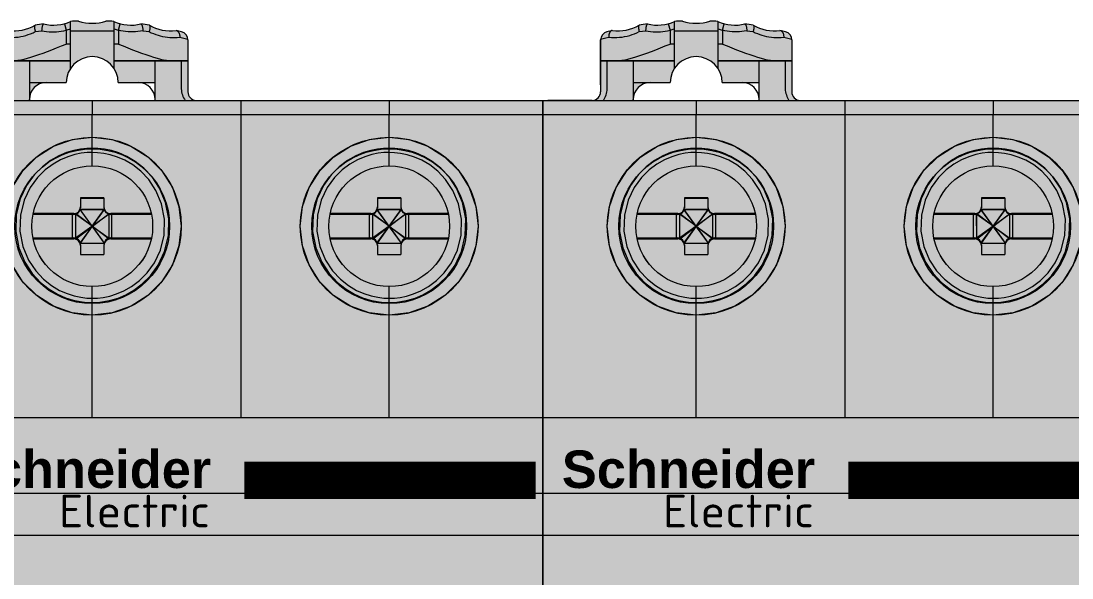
# Model space of a CAD drawing. Header units: millimetres. Extents: x 6914 to 9858, y -2771 to -210.
# Drawn here: x 7020.6 to 7083.3, y -967.7 to -934.5 of the extents above; entities that cross this region are included whole.
import ezdxf

# ---------------------------------------------------------------- set-up
doc = ezdxf.new("R2010")
doc.units = ezdxf.units.MM
doc.layers.get('0').update_dxf_attribs({"lineweight": 9})
doc.layers.add('05. Аппараты', color=7, linetype='Continuous')
doc.layers.add('Монтаж', color=7, linetype='Continuous', lineweight=9)
doc.layers.add('тонкая', color=7, linetype='Continuous', lineweight=13)
doc.styles.get("Standard").update_dxf_attribs({"font": 'txt.shx'})
doc.styles.add('STANDARD-2', font='arialbd.ttf')

# ---------------------------------------------------------------- blocks, each defined once
blk = doc.blocks.new('Из_буфера29820')
at = {"layer": 'Монтаж', "ltscale": 20, "true_color": 0xf0f0f0}
h = blk.add_hatch(color=7, dxfattribs=at)
h.paths.add_polyline_path([(-150, -2.5), (150, -2.5), (150, -37.5), (-150, -37.5)])
h.paths.add_polyline_path([(82, -6), (82, -19), (93, -19), (93, -6)], flags=16)
h.paths.add_polyline_path([(-143, -19), (-132, -19), (-132, -6), (-143, -6)], flags=16)
h.paths.add_polyline_path([(-122.4, -20, 1), (-127.6, -20, 1)], flags=16)
h.paths.add_polyline_path([(-118, -19), (-107, -19), (-107, -6), (-118, -6)], flags=16)
h.paths.add_polyline_path([(-97.4, -20, 1), (-102.6, -20, 1)], flags=16)
h.paths.add_polyline_path([(-93, -19), (-82, -19), (-82, -6), (-93, -6)], flags=16)
h.paths.add_polyline_path([(-72.4, -20, 1), (-77.6, -20, 1)], flags=16)
h.paths.add_polyline_path([(-68, -19), (-57, -19), (-57, -6), (-68, -6)], flags=16)
h.paths.add_polyline_path([(-47.4, -20, 1), (-52.6, -20, 1)], flags=16)
h.paths.add_polyline_path([(-43, -19), (-32, -19), (-32, -6), (-43, -6)], flags=16)
h.paths.add_polyline_path([(-22.4, -20, 1), (-27.6, -20, 1)], flags=16)
h.paths.add_polyline_path([(-18, -19), (-7, -19), (-7, -6), (-18, -6)], flags=16)
h.paths.add_polyline_path([(2.6, -20, 1), (-2.6, -20, 1)], flags=16)
h.paths.add_polyline_path([(7, -19), (18, -19), (18, -6), (7, -6)], flags=16)
h.paths.add_polyline_path([(27.6, -20, 1), (22.4, -20, 1)], flags=16)
h.paths.add_polyline_path([(32, -19), (43, -19), (43, -6), (32, -6)], flags=16)
h.paths.add_polyline_path([(52.6, -20, 1), (47.4, -20, 1)], flags=16)
h.paths.add_polyline_path([(57, -19), (68, -19), (68, -6), (57, -6)], flags=16)
h.paths.add_polyline_path([(77.6, -20, 1), (72.4, -20, 1)], flags=16)
h.paths.add_polyline_path([(102.6, -20, 1), (97.4, -20, 1)], flags=16)
h.paths.add_polyline_path([(107, -19), (118, -19), (118, -6), (107, -6)], flags=16)
h.paths.add_polyline_path([(-143, -34), (-132, -34), (-132, -21), (-143, -21)], flags=16)
h.paths.add_polyline_path([(-118, -34), (-107, -34), (-107, -21), (-118, -21)], flags=16)
h.paths.add_polyline_path([(-93, -34), (-82, -34), (-82, -21), (-93, -21)], flags=16)
h.paths.add_polyline_path([(-68, -34), (-57, -34), (-57, -21), (-68, -21)], flags=16)
h.paths.add_polyline_path([(-43, -34), (-32, -34), (-32, -21), (-43, -21)], flags=16)
h.paths.add_polyline_path([(-18, -34), (-7, -34), (-7, -21), (-18, -21)], flags=16)
h.paths.add_polyline_path([(7, -34), (18, -34), (18, -21), (7, -21)], flags=16)
h.paths.add_polyline_path([(32, -34), (43, -34), (43, -21), (32, -21)], flags=16)
h.paths.add_polyline_path([(57, -34), (68, -34), (68, -21), (57, -21)], flags=16)
h.paths.add_polyline_path([(82, -34), (93, -34), (93, -21), (82, -21)], flags=16)
h.paths.add_polyline_path([(107, -34), (118, -34), (118, -21), (107, -21)], flags=16)
h.paths.add_polyline_path([(101.5, -27.5, 1), (98.5, -27.5, 1)], flags=16)
h.paths.add_polyline_path([(101.5, -12.5, 1), (98.5, -12.5, 1)], flags=16)
h.paths.add_polyline_path([(1.5, -27.5, 1), (-1.5, -27.5, 1)], flags=16)
h.paths.add_polyline_path([(1.5, -12.5, 1), (-1.5, -12.5, 1)], flags=16)
h.paths.add_polyline_path([(-98.5, -27.5, 1), (-101.5, -27.5, 1)], flags=16)
h.paths.add_polyline_path([(-98.5, -12.5, 1), (-101.5, -12.5, 1)], flags=16)
h.paths.add_polyline_path([(127.6, -20, 1), (122.4, -20, 1)], flags=16)
h.paths.add_polyline_path([(132, -19), (143, -19), (143, -6), (132, -6)], flags=16)
h.paths.add_polyline_path([(143, -21), (132, -21), (132, -34), (143, -34)], flags=16)
h.paths.add_polyline_path([(-150, 0), (150, 0), (150, -2.5), (-150, -2.5)])
h.paths.add_polyline_path([(-150, -37.5), (150, -37.5), (150, -40), (-150, -40)])
at = {"layer": 'Монтаж'}
for p, q in [((-150, 0), (150, 0)), ((-150, -2.5), (150, -2.5))]:
    blk.add_line(p, q, dxfattribs=at)
at = {"layer": 'Монтаж', "ltscale": 20}
blk.add_lwpolyline([(-150, 0), (150, 0), (150, -40), (-150, -40)], close=True, dxfattribs=at)
blk = doc.blocks.new('Из_буфера7463')
at = {"layer": 'тонкая', "true_color": 0xc9c9c9}
blk.add_hatch(color=9, dxfattribs=at).paths.add_polyline_path([(5.3, 0.001, 1), (-5.301, 0.001, 1)])
for p, q in [((-0.7, 1.675), (-0.701, 1.099)), ((0.7, 1.675), (0.7, 1.1)), ((-1.101, 0.7), (-3.525, 0.7)), ((-1.003, 0.712), (-1, -0.712)), ((0, 0), (-1.003, 0.712)), ((1, 0.713), (-1, -0.712)), ((0, 0), (-0.713, 1.003)), ((0, 0), (0.712, 1.003)), ((1, -0.712), (1, 0.713)), ((3.519, 0.7), (1.1, 0.7)), ((0, 0), (-0.713, -1)), ((0, 0), (0.713, -1)), ((0, 0), (1, -0.712)), ((-3.517, -0.7), (-1.1, -0.7)), ((-0.713, -1), (0.713, -1)), ((-0.7, -1.1), (-0.7, -1.674)), ((0.7, -1.1), (0.7, -1.674)), ((1.1, -0.7), (3.523, -0.7))]:
    blk.add_line(p, q)
blk.add_lwpolyline([(-0.7, -1.674), (-0.421, -1.68), (-0.141, -1.683), (0.141, -1.683), (0.421, -1.68), (0.7, -1.674)])
for centre, start, end in [((-1.101, 1.1), 269.98883, 359.92722), ((1.1, 1.1), 180.00042, 269.99779), ((-1.1, -1.1), 359.99999, 90.0018), ((1.1, -1.1), 89.99819, 180.00002)]:
    blk.add_arc(centre, 0.4, start, end)
at = {"layer": 'тонкая'}
for p, q in [((-0.7, 1.675), (0.7, 1.675)), ((-0.713, 1.003), (0.712, 1.003))]:
    blk.add_line(p, q, dxfattribs=at)
for centre, radius in [((0, 0), 5.3), ((0, 0.001), 4.614), ((0, 0.001), 3.6)]:
    blk.add_circle(centre, radius, dxfattribs=at)
blk = doc.blocks.new('Из_буфера28128')
at = {"ltscale": 100}
h = blk.add_hatch(color=2, dxfattribs=at)
h.paths.add_polyline_path([(4.156, 46.566, 0.16662), (5.747, 46.876, -0.005754), (6.248, 46.948, 0.125718), (7.486, 46.967), (7.591, 46.581), (7.591, 45.754), (7.85, 45.754), (7.85, 44.754), (5.4, 44.754), (3.451, 44.754), (3.452, 46.049, -0.318374), (3.829, 46.487, -0.003821)])
h.paths.add_polyline_path([(12.553, 46.876, 0.16662), (14.144, 46.566, -0.003821), (14.471, 46.487, -0.344326), (14.85, 46.002), (14.85, 44.756), (12.9, 44.754), (10.453, 44.754), (10.45, 44.754), (10.45, 45.754), (10.709, 45.754), (10.709, 46.581), (10.814, 46.967, 0.125718), (12.052, 46.948, -0.005754)])
h.paths.add_polyline_path([(10.45, 47.097, 0.038719), (10.814, 46.967), (10.709, 46.581, -0.023491), (10.45, 46.665)])
h.paths.add_polyline_path([(10.45, 46.665, 0.023491), (10.709, 46.581), (10.709, 45.754), (10.45, 45.754), (10.45, 46.519)])
h.paths.add_polyline_path([(7.591, 46.581, 0.023491), (7.85, 46.665), (7.85, 46.519), (7.85, 45.754), (7.591, 45.754)])
h.paths.add_polyline_path([(7.486, 46.967, 0.038719), (7.85, 47.097), (7.85, 46.665, -0.023491), (7.591, 46.581)])
h.paths.add_polyline_path([(8.339, 47.126, 0.16662), (9.961, 47.126, -0.005429), (10.438, 47.103, 0.001342), (10.45, 47.097), (10.45, 46.665), (10.45, 46.519), (7.85, 46.519), (7.85, 46.665), (7.85, 47.097, 0.001342), (7.862, 47.103, -0.005429)])
h.paths.add_polyline_path([(7.85, 46.519), (10.45, 46.519), (10.45, 45.754), (10.45, 44.754), (10.45, 44.298, 0.543311), (7.85, 44.297), (7.85, 44.754), (7.85, 45.754)])
h.paths.add_polyline_path([(5.4, 44.754), (7.85, 44.754), (7.85, 44.297, 0.144708), (7.601, 43.454), (6.4, 43.454), (5.4, 43.454)])
h.paths.add_polyline_path([(10.453, 44.754), (12.9, 44.754), (12.9, 43.454), (11.9, 43.454), (10.7, 43.454, 0.144998), (10.45, 44.298), (10.45, 44.754)])
h.paths.add_polyline_path([(11.9, 43.454), (12.9, 43.454), (12.9, 42.454, 0.414214)])
h.paths.add_polyline_path([(12.9, 44.754), (14.85, 44.754), (14.85, 42.9, 0.414214), (15.35, 42.4), (12.9, 42.4), (12.9, 42.454), (12.9, 43.454)])
h.paths.add_polyline_path([(12.9, 44.754), (14.85, 44.754), (14.85, 42.9, 0.414214), (15.35, 42.4), (12.9, 42.4), (12.9, 42.454), (12.9, 43.454)])
h.paths.add_polyline_path([(12.9, 44.754), (14.85, 44.754), (14.85, 42.9, 0.414214), (15.35, 42.4), (12.9, 42.4), (12.9, 42.454), (12.9, 43.454)])
h.paths.add_polyline_path([(11.9, 43.454), (12.9, 43.454), (12.9, 42.454, 0.414214)])
h.paths.add_polyline_path([(5.4, 43.454), (6.4, 43.454, 0.414214), (5.4, 42.454)])
h.paths.add_polyline_path([(3.451, 44.754), (5.4, 44.754), (5.4, 43.454), (5.4, 42.454), (5.4, 42.4), (2.95, 42.4, 0.414389), (3.45, 42.9)])
at = {"layer": 'тонкая', "ltscale": 100, "true_color": 0xfafafa}
h = blk.add_hatch(color=7, dxfattribs=at)
h.paths.add_polyline_path([(21.55, -2.386), (31.55, -2.386), (31.55, -4.43), (21.55, -4.43)])
h.paths.add_polyline_path([(3.85, -2.386), (13.85, -2.386), (13.85, -4.43), (3.85, -4.43)])
h.paths.add_polyline_path([(0.55, -13.899), (7.701, -13.899), (7.701, -13.968), (7.701, -19.796), (7.701, -19.93), (0.55, -19.93)])
h.paths.add_polyline_path([(31.85, -15.482), (34.45, -15.482), (34.85, -15.482), (34.85, -19.93), (27.698, -19.93), (27.698, -19.796), (27.698, -13.968), (27.698, -13.899), (31.733, -13.9), (31.754, -14.19)])
h.paths.add_polyline_path([(22.604, -15.745), (23.243, -15.691), (23.82, -15.632), (24.341, -15.568), (24.812, -15.5), (25.239, -15.428), (25.623, -15.351), (25.968, -15.269), (26.274, -15.182), (26.542, -15.088), (26.77, -14.987), (26.956, -14.877), (27.092, -14.76), (27.174, -14.638), (27.198, -14.521), (27.198, -19.796), (27.198, -19.93), (23.567, -20.043), (20.729, -20.216), (17.698, -20.278), (14.666, -20.216), (11.832, -20.043), (9.15, -19.96), (8.201, -19.93), (8.201, -19.796), (8.201, -14.519), (8.226, -14.638), (8.309, -14.761), (8.446, -14.879), (8.633, -14.989), (8.863, -15.09), (9.132, -15.184), (9.44, -15.272), (9.786, -15.353), (10.173, -15.43), (10.601, -15.502), (11.073, -15.57), (11.592, -15.633), (12.163, -15.691), (12.79, -15.745), (13.477, -15.793), (14.231, -15.835), (15.057, -15.87), (15.964, -15.896), (16.958, -15.912), (18.055, -15.915), (19.182, -15.901), (20.199, -15.875), (21.096, -15.838), (21.892, -15.795)])
h.paths.add_polyline_path([(8.201, -13.899), (27.198, -13.899), (27.198, -13.968), (27.199, -14.518), (27.198, -14.521), (27.174, -14.638), (27.092, -14.76), (26.956, -14.877), (26.77, -14.987), (26.542, -15.088), (26.274, -15.182), (25.968, -15.269), (25.623, -15.351), (25.239, -15.428), (24.812, -15.5), (24.341, -15.568), (23.82, -15.632), (23.243, -15.691), (22.604, -15.745), (21.892, -15.795), (21.096, -15.838), (20.199, -15.875), (19.182, -15.901), (18.055, -15.915), (16.958, -15.912), (15.964, -15.896), (15.057, -15.87), (14.231, -15.835), (13.477, -15.793), (12.79, -15.745), (12.163, -15.691), (11.592, -15.633), (11.073, -15.57), (10.601, -15.502), (10.173, -15.43), (9.786, -15.353), (9.44, -15.272), (9.132, -15.184), (8.863, -15.09), (8.633, -14.989), (8.446, -14.879), (8.309, -14.761), (8.226, -14.638), (8.201, -14.519), (8.201, -14.518), (8.201, -13.968)])
h.paths.add_polyline_path([(8.904, -11.125), (10.451, -11.172), (11.943, -11.304), (13.329, -11.499), (13.433, -11.53), (13.523, -11.582), (13.592, -11.651), (13.635, -11.732), (13.65, -11.818), (13.65, -13.217), (13.635, -13.28), (13.592, -13.337), (13.523, -13.384), (13.45, -13.412), (13.45, -13.661), (4.35, -13.661), (4.35, -13.412), (4.277, -13.384), (4.208, -13.337), (4.165, -13.28), (4.15, -13.217), (4.15, -11.818), (4.165, -11.732), (4.208, -11.651), (4.277, -11.582), (4.367, -11.53), (4.471, -11.5), (5.862, -11.303), (7.356, -11.171)])
h.paths.add_polyline_path([(26.604, -11.125), (28.151, -11.172), (29.643, -11.304), (31.029, -11.499), (31.133, -11.53), (31.223, -11.582), (31.292, -11.651), (31.335, -11.732), (31.35, -11.818), (31.35, -13.217), (31.335, -13.28), (31.292, -13.337), (31.223, -13.384), (31.15, -13.412), (31.15, -13.661), (22.05, -13.661), (22.05, -13.412), (21.977, -13.384), (21.908, -13.337), (21.865, -13.28), (21.85, -13.217), (21.85, -11.818), (21.865, -11.732), (21.908, -11.651), (21.977, -11.582), (22.067, -11.53), (22.171, -11.5), (23.562, -11.303), (25.056, -11.171)])
h.paths.add_polyline_path([(27.198, -13.968), (27.698, -13.968), (27.698, -19.796), (27.198, -19.796), (27.198, -14.521), (27.199, -14.518)])
h.paths.add_polyline_path([(33.543, -14.189), (34.45, -14.189), (34.45, -15.482), (31.85, -15.482), (31.754, -14.19), (31.848, -14.19)])
h.paths.add_polyline_path([(12.153, -38.402, 0.039642), (12.668, -37.884), (12.718, -37.833), (12.746, -37.789, 0.629593), (9.15, -30.285), (9.15, -29.6), (10.26, -29.718), (11.318, -30.064), (12.273, -30.618), (13.095, -31.36), (13.742, -32.253), (14.193, -33.268), (14.421, -34.348), (14.42, -35.458), (14.19, -36.538), (13.737, -37.554), (13.088, -38.447), (12.265, -39.188), (11.311, -39.739), (10.255, -40.084), (9.15, -40.2), (9.15, -39.551), (9.848, -39.498), (10.53, -39.337), (11.265, -39.031), (12.022, -38.534)])
h.paths.add_polyline_path([(8.04, -29.718), (9.15, -29.6), (9.15, -30.285, 0.624628), (5.511, -37.737), (5.529, -37.766), (5.56, -37.799, 0.043374), (6.114, -38.374), (6.228, -38.492), (6.475, -38.659, 0.012404), (6.665, -38.787), (6.995, -39.01), (7.742, -39.328), (8.438, -39.496), (9.15, -39.551), (9.15, -40.2), (8.046, -40.084), (6.989, -39.74), (6.035, -39.188), (5.212, -38.447), (4.562, -37.554), (4.11, -36.538), (3.879, -35.458), (3.879, -34.347), (4.107, -33.268), (4.558, -32.253), (5.205, -31.36), (6.027, -30.618), (6.981, -30.064)])
h.paths.add_polyline_path([(24.681, -30.064), (25.74, -29.718), (26.85, -29.6), (26.85, -30.285, 0.624628), (23.211, -37.737), (23.229, -37.766), (23.26, -37.799, 0.043374), (23.814, -38.374), (23.928, -38.492), (24.175, -38.659, 0.012404), (24.365, -38.787), (24.695, -39.01), (25.442, -39.328), (26.138, -39.496), (26.85, -39.551), (26.85, -40.2), (25.746, -40.084), (24.689, -39.74), (23.735, -39.188), (22.912, -38.447), (22.262, -37.554), (21.81, -36.538), (21.579, -35.458), (21.579, -34.347), (21.807, -33.268), (22.258, -32.253), (22.905, -31.36), (23.727, -30.618)])
h.paths.add_polyline_path([(27.96, -29.718), (29.018, -30.064), (29.973, -30.618), (30.795, -31.36), (31.442, -32.253), (31.893, -33.268), (32.121, -34.348), (32.12, -35.458), (31.89, -36.538), (31.437, -37.554), (30.788, -38.447), (29.965, -39.188), (29.011, -39.739), (27.955, -40.084), (26.85, -40.2), (26.85, -39.551), (27.548, -39.498), (28.23, -39.337), (28.965, -39.031), (29.722, -38.534), (29.853, -38.402, 0.039642), (30.368, -37.884), (30.418, -37.833), (30.446, -37.789, 0.629593), (26.85, -30.285), (26.85, -29.6)])
h.paths.add_polyline_path([(24.546, 39.673), (25.667, 40.066), (26.85, 40.2), (26.85, 39.551), (26.519, 39.539), (26.152, 39.497), (25.749, 39.416), (25.313, 39.284), (24.852, 39.09), (24.371, 38.818), (23.876, 38.448), (23.699, 38.271, 0.016476), (23.484, 38.056), (23.387, 37.96), (23.345, 37.902, 0.640654), (26.85, 30.287), (26.85, 29.6), (25.662, 29.735), (24.539, 30.13), (23.537, 30.763), (22.702, 31.601), (22.073, 32.605), (21.682, 33.724), (21.55, 34.903), (21.683, 36.081), (22.076, 37.202), (22.708, 38.207), (23.545, 39.044)])
h.paths.add_polyline_path([(28.032, 40.066), (29.153, 39.673), (30.155, 39.043), (30.992, 38.207), (31.624, 37.202), (32.017, 36.082), (32.15, 34.903), (32.018, 33.725), (31.627, 32.605), (30.998, 31.601), (30.162, 30.763), (29.161, 30.131), (28.038, 29.735), (26.85, 29.6), (26.85, 30.287, 0.629706), (30.445, 37.792), (30.416, 37.836), (30.353, 37.903, 0.022918), (30.064, 38.211), (29.922, 38.362), (29.415, 38.761), (28.918, 39.055), (28.442, 39.264), (27.991, 39.406), (27.572, 39.494), (27.191, 39.538), (26.85, 39.551), (26.85, 40.2)])
h.paths.add_polyline_path([(9.15, 40.2), (10.332, 40.066), (11.453, 39.673), (12.455, 39.043), (13.292, 38.207), (13.924, 37.202), (14.317, 36.082), (14.45, 34.903), (14.318, 33.725), (13.927, 32.605), (13.298, 31.601), (12.462, 30.763), (11.461, 30.131), (10.338, 29.735), (9.15, 29.6), (9.15, 30.287, 0.629706), (12.745, 37.792), (12.716, 37.836), (12.653, 37.903, 0.022918), (12.364, 38.211), (12.222, 38.362), (11.715, 38.761), (11.218, 39.055), (10.742, 39.264), (10.291, 39.406), (9.872, 39.494), (9.491, 39.538), (9.15, 39.551)])
h.paths.add_polyline_path([(6.846, 39.673), (7.967, 40.066), (9.15, 40.2), (9.15, 39.551), (8.819, 39.539), (8.452, 39.497), (8.049, 39.416), (7.613, 39.284), (7.152, 39.09), (6.671, 38.818), (6.176, 38.448), (5.999, 38.271, 0.016475), (5.784, 38.056), (5.687, 37.96), (5.645, 37.902, 0.640654), (9.15, 30.287), (9.15, 29.6), (7.962, 29.735), (6.839, 30.13), (5.837, 30.763), (5.002, 31.601), (4.373, 32.605), (3.982, 33.724), (3.85, 34.903), (3.983, 36.081), (4.376, 37.202), (5.008, 38.207), (5.845, 39.044)])
h.paths.add_polyline_path([(0, 42.4), (36, 42.4), (36, -42.4), (0, -42.4)])
for p, q in [((7.85, 44.297), (7.85, 47.097)), ((10.45, 44.298), (10.45, 47.097)), ((7.486, 46.967), (7.591, 46.581)), ((7.591, 46.581), (7.591, 45.754)), ((10.45, 46.519), (7.85, 46.519)), ((10.709, 46.581), (10.814, 46.967)), ((10.709, 46.581), (10.709, 45.754)), ((3.45, 43.32), (3.45, 46.002)), ((7.85, 45.754), (7.591, 45.754)), ((10.709, 45.754), (10.45, 45.754)), ((14.85, 46.002), (14.851, 43.321)), ((7.85, 44.754), (3.45, 44.754)), ((3.85, 43.178), (3.85, 44.754)), ((5.4, 44.754), (5.4, 42.4)), ((14.85, 44.754), (10.45, 44.754)), ((12.9, 42.4), (12.9, 44.754)), ((14.45, 44.754), (14.45, 43.178)), ((5.4, 43.454), (7.601, 43.454)), ((10.7, 43.454), (12.9, 43.454)), ((0.3, 42.4), (35.7, 42.4)), ((0.3, 42.4), (18, 42.4)), ((9.15, 42.4), (9.15, 41.534)), ((9.15, 42.4), (9.15, 41.534)), ((18, 42.4), (18, 23.5)), ((26.85, 42.4), (26.85, 41.534)), ((36, 41.533), (0, 41.534)), ((18, 41.533), (0.3, 41.534)), ((9.15, 38.5), (9.15, 41.534)), ((26.85, 38.5), (26.85, 41.534)), ((9.491, 39.538), (9.15, 39.551)), ((27.191, 39.538), (26.85, 39.551)), ((8.45, 36.588), (8.45, 36.05)), ((9.85, 36.588), (9.85, 36.05)), ((26.15, 36.588), (26.15, 36.05)), ((27.55, 36.588), (27.55, 36.05)), ((8.421, 33.9), (9.879, 35.9)), ((9.879, 33.9), (8.421, 35.9)), ((9.879, 35.9), (8.421, 35.9)), ((26.121, 33.9), (27.579, 35.9)), ((27.579, 33.9), (26.121, 35.9)), ((27.579, 35.9), (26.121, 35.9)), ((8.05, 35.65), (5.631, 35.65)), ((7.976, 34.15), (7.976, 35.65)), ((8.15, 34.137), (10.15, 35.663)), ((8.15, 35.663), (8.15, 34.137)), ((10.15, 34.137), (8.15, 35.663)), ((10.15, 34.137), (10.15, 35.663)), ((12.661, 35.65), (10.25, 35.65)), ((10.324, 34.15), (10.324, 35.65)), ((25.75, 35.65), (23.331, 35.65)), ((25.676, 34.15), (25.676, 35.65)), ((25.85, 34.137), (27.85, 35.663)), ((25.85, 35.663), (25.85, 34.137)), ((27.85, 34.137), (25.85, 35.663)), ((27.85, 34.137), (27.85, 35.663)), ((30.361, 35.65), (27.95, 35.65)), ((28.024, 34.15), (28.024, 35.65)), ((5.639, 34.15), (8.05, 34.15)), ((8.421, 33.9), (9.879, 33.9)), ((10.25, 34.15), (12.67, 34.15)), ((23.339, 34.15), (25.75, 34.15)), ((26.121, 33.9), (27.579, 33.9)), ((27.95, 34.15), (30.37, 34.15)), ((8.45, 33.75), (8.45, 33.212)), ((9.85, 33.75), (9.85, 33.212)), ((26.15, 33.75), (26.15, 33.212)), ((27.55, 33.75), (27.55, 33.212)), ((9.15, 23.87), (9.15, 31.3)), ((26.85, 23.87), (26.85, 31.3)), ((8.809, 30.365), (9.15, 30.352)), ((26.509, 30.365), (26.85, 30.352)), ((9.15, 23.5), (9.15, 29.6)), ((26.85, 23.5), (26.85, 29.6)), ((0, 23.5), (36, 23.5))]:
    blk.add_line(p, q)
at = {"ltscale": 100}
for p, q in [((3.452, 46.049), (3.45, 42.9)), ((14.85, 46.002), (14.85, 42.9)), ((3.451, 44.754), (7.85, 44.754)), ((10.45, 44.754), (14.85, 44.756)), ((6.4, 43.454), (7.601, 43.454)), ((2.95, 42.4), (0.3, 42.4)), ((5.4, 42.4), (5.4, 42.454)), ((15.35, 42.4), (18, 42.4))]:
    blk.add_line(p, q, dxfattribs=at)
for points in [[(4.129, 46.56), (4.11, 46.554), (4.092, 46.546), (4.074, 46.535), (4.056, 46.522), (4.04, 46.507), (4.024, 46.489), (4.01, 46.47), (3.996, 46.448), (3.984, 46.425), (3.972, 46.399), (3.962, 46.373), (3.954, 46.345), (3.947, 46.316), (3.941, 46.286), (3.937, 46.255), (3.934, 46.224), (3.933, 46.192), (3.934, 46.16)], [(3.934, 46.16), (4.095, 46.148), (4.256, 46.143), (4.415, 46.145), (4.572, 46.155), (4.729, 46.173), (4.883, 46.198), (5.035, 46.23), (5.185, 46.268), (5.332, 46.314), (5.477, 46.366), (5.618, 46.426), (5.757, 46.492)], [(5.742, 46.873), (5.734, 46.867), (5.728, 46.859), (5.722, 46.848), (5.717, 46.835), (5.713, 46.821), (5.711, 46.804), (5.709, 46.785), (5.708, 46.764), (5.709, 46.742), (5.71, 46.718), (5.713, 46.693), (5.716, 46.667), (5.721, 46.639), (5.727, 46.611), (5.733, 46.581), (5.74, 46.552), (5.748, 46.522), (5.757, 46.492)], [(5.757, 46.492), (5.945, 46.518), (6.134, 46.542)], [(6.244, 46.948), (6.235, 46.945), (6.226, 46.939), (6.217, 46.929), (6.208, 46.916), (6.199, 46.901), (6.191, 46.882), (6.183, 46.861), (6.175, 46.836), (6.168, 46.81), (6.161, 46.781), (6.155, 46.751), (6.15, 46.719), (6.145, 46.685), (6.141, 46.65), (6.138, 46.615), (6.135, 46.579), (6.134, 46.542)], [(6.134, 46.542), (6.281, 46.517), (6.429, 46.498), (6.576, 46.486), (6.723, 46.48), (6.869, 46.481), (7.015, 46.488), (7.16, 46.502), (7.304, 46.522), (7.448, 46.549), (7.591, 46.581)], [(12.166, 46.542), (12.019, 46.517), (11.871, 46.498), (11.724, 46.486), (11.577, 46.48), (11.431, 46.481), (11.285, 46.488), (11.14, 46.502), (10.996, 46.522), (10.852, 46.549), (10.709, 46.581)], [(12.056, 46.948), (12.065, 46.945), (12.074, 46.939), (12.083, 46.929), (12.092, 46.916), (12.101, 46.901), (12.109, 46.882), (12.117, 46.861), (12.125, 46.836), (12.132, 46.81), (12.139, 46.781), (12.145, 46.751), (12.15, 46.719), (12.155, 46.685), (12.159, 46.65), (12.162, 46.615), (12.165, 46.579), (12.166, 46.542)], [(12.166, 46.542), (12.355, 46.518), (12.543, 46.492)], [(12.558, 46.873), (12.566, 46.867), (12.572, 46.859), (12.578, 46.848), (12.583, 46.835), (12.587, 46.821), (12.589, 46.804), (12.591, 46.785), (12.592, 46.764), (12.591, 46.742), (12.59, 46.718), (12.587, 46.693), (12.584, 46.667), (12.579, 46.639), (12.573, 46.611), (12.567, 46.581), (12.56, 46.552), (12.552, 46.522), (12.543, 46.492)], [(12.543, 46.492), (12.671, 46.43), (12.801, 46.375), (12.934, 46.326), (13.07, 46.282), (13.207, 46.244), (13.347, 46.211), (13.488, 46.185), (13.631, 46.165), (13.776, 46.151), (13.922, 46.144), (14.069, 46.143), (14.217, 46.148), (14.366, 46.16)], [(14.171, 46.56), (14.19, 46.554), (14.208, 46.546), (14.226, 46.535), (14.244, 46.522), (14.26, 46.507), (14.276, 46.489), (14.29, 46.47), (14.304, 46.448), (14.316, 46.425), (14.328, 46.399), (14.338, 46.373), (14.346, 46.345), (14.353, 46.316), (14.359, 46.286), (14.363, 46.255), (14.366, 46.224), (14.367, 46.192), (14.366, 46.16)], [(3.452, 46.049), (3.608, 46.086), (3.768, 46.123), (3.934, 46.16)], [(4.274, 44.754), (4.412, 44.758), (4.561, 44.771), (4.722, 44.791), (4.895, 44.822), (5.082, 44.862), (5.283, 44.912), (5.498, 44.972), (5.724, 45.043), (5.963, 45.123), (6.215, 45.212), (6.477, 45.31), (6.748, 45.415), (7.026, 45.525), (7.307, 45.639), (7.591, 45.754)], [(10.709, 45.754), (10.993, 45.639), (11.274, 45.525), (11.552, 45.415), (11.823, 45.31), (12.085, 45.212), (12.337, 45.123), (12.576, 45.043), (12.802, 44.972), (13.017, 44.912), (13.218, 44.862), (13.405, 44.822), (13.578, 44.791), (13.739, 44.771), (13.888, 44.758), (14.026, 44.754)], [(14.366, 46.16), (14.532, 46.123), (14.692, 46.086), (14.848, 46.049)], [(3.62, 42.4), (3.66, 42.464), (3.704, 42.546), (3.742, 42.631), (3.775, 42.719), (3.802, 42.808), (3.823, 42.9), (3.838, 42.992), (3.847, 43.085), (3.85, 43.178)], [(14.45, 43.178), (14.453, 43.085), (14.462, 42.992), (14.477, 42.9), (14.498, 42.808), (14.525, 42.719), (14.558, 42.631), (14.596, 42.546), (14.64, 42.464), (14.68, 42.4)], [(9.15, 29.6), (7.962, 29.735), (6.839, 30.13), (5.837, 30.763), (5.002, 31.601), (4.373, 32.605), (3.982, 33.724), (3.85, 34.903), (3.983, 36.081), (4.376, 37.202), (5.008, 38.207), (5.845, 39.044), (6.846, 39.673), (7.967, 40.066), (9.15, 40.2)], [(9.15, 40.2), (10.332, 40.066), (11.453, 39.673), (12.455, 39.043), (13.292, 38.207), (13.924, 37.202), (14.317, 36.082), (14.45, 34.903), (14.318, 33.725), (13.927, 32.605), (13.298, 31.601), (12.462, 30.763), (11.461, 30.131), (10.338, 29.735), (9.15, 29.6)], [(26.85, 29.6), (25.662, 29.735), (24.539, 30.13), (23.537, 30.763), (22.702, 31.601), (22.073, 32.605), (21.682, 33.724), (21.55, 34.903), (21.683, 36.081), (22.076, 37.202), (22.708, 38.207), (23.545, 39.044), (24.546, 39.673), (25.667, 40.066), (26.85, 40.2)], [(26.85, 40.2), (28.032, 40.066), (29.153, 39.673), (30.155, 39.043), (30.992, 38.207), (31.624, 37.202), (32.017, 36.082), (32.15, 34.903), (32.018, 33.725), (31.627, 32.605), (30.998, 31.601), (30.162, 30.763), (29.161, 30.131), (28.038, 29.735), (26.85, 29.6)], [(9.15, 39.551), (8.819, 39.539), (8.452, 39.497), (8.049, 39.416), (7.613, 39.284), (7.152, 39.09), (6.671, 38.818), (6.176, 38.448), (5.687, 37.96), (5.232, 37.33), (4.852, 36.535), (4.615, 35.585), (4.586, 34.59), (4.77, 33.612), (5.126, 32.758), (5.577, 32.076), (6.071, 31.547), (6.579, 31.146), (7.078, 30.85), (7.555, 30.64), (8.008, 30.498), (8.427, 30.41), (8.809, 30.365)], [(9.15, 30.352), (9.481, 30.364), (9.85, 30.406), (10.254, 30.488), (10.691, 30.621), (11.153, 30.816), (11.636, 31.089), (12.133, 31.462), (12.622, 31.953), (13.078, 32.588), (13.456, 33.388), (13.688, 34.341), (13.713, 35.334), (13.524, 36.31), (13.167, 37.159), (12.716, 37.836), (12.222, 38.362), (11.715, 38.761), (11.218, 39.055), (10.742, 39.264), (10.291, 39.406), (9.872, 39.494), (9.491, 39.538)], [(26.85, 39.551), (26.519, 39.539), (26.152, 39.497), (25.749, 39.416), (25.313, 39.284), (24.852, 39.09), (24.371, 38.818), (23.876, 38.448), (23.387, 37.96), (22.932, 37.33), (22.552, 36.535), (22.315, 35.585), (22.286, 34.59), (22.47, 33.612), (22.826, 32.758), (23.277, 32.076), (23.771, 31.547), (24.279, 31.146), (24.778, 30.85), (25.255, 30.64), (25.708, 30.498), (26.127, 30.41), (26.509, 30.365)], [(26.85, 30.352), (27.181, 30.364), (27.55, 30.406), (27.954, 30.488), (28.391, 30.621), (28.853, 30.816), (29.336, 31.089), (29.833, 31.462), (30.322, 31.953), (30.778, 32.588), (31.156, 33.388), (31.388, 34.341), (31.413, 35.334), (31.224, 36.31), (30.867, 37.159), (30.416, 37.836), (29.922, 38.362), (29.415, 38.761), (28.918, 39.055), (28.442, 39.264), (27.991, 39.406), (27.572, 39.494), (27.191, 39.538)], [(9.15, 39.294), (8.838, 39.283), (8.492, 39.243), (8.112, 39.166), (7.701, 39.042), (7.266, 38.859), (6.811, 38.603), (6.344, 38.254), (5.883, 37.793), (5.452, 37.198), (5.093, 36.447), (4.87, 35.55), (4.842, 34.61), (5.016, 33.687), (5.352, 32.88), (5.778, 32.236), (6.245, 31.737), (6.725, 31.359), (7.195, 31.08), (7.646, 30.882), (8.072, 30.748), (8.468, 30.665), (8.828, 30.623), (9.15, 30.611)], [(9.15, 30.611), (9.463, 30.622), (9.81, 30.662), (10.191, 30.739), (10.603, 30.864), (11.039, 31.048), (11.496, 31.306), (11.964, 31.657), (12.426, 32.12), (12.857, 32.72), (13.214, 33.475), (13.433, 34.375), (13.456, 35.313), (13.278, 36.235), (12.94, 37.036), (12.514, 37.676), (12.048, 38.172), (11.57, 38.549), (11.101, 38.826), (10.651, 39.023), (10.226, 39.157), (9.831, 39.24), (9.471, 39.282), (9.15, 39.294)], [(26.85, 39.294), (26.538, 39.283), (26.192, 39.243), (25.812, 39.166), (25.401, 39.042), (24.966, 38.859), (24.511, 38.603), (24.044, 38.254), (23.583, 37.793), (23.152, 37.198), (22.793, 36.447), (22.57, 35.55), (22.542, 34.61), (22.716, 33.687), (23.052, 32.88), (23.478, 32.236), (23.945, 31.737), (24.425, 31.359), (24.895, 31.08), (25.346, 30.882), (25.772, 30.748), (26.168, 30.665), (26.528, 30.623), (26.85, 30.611)], [(26.85, 30.611), (27.163, 30.622), (27.51, 30.662), (27.891, 30.739), (28.303, 30.864), (28.739, 31.048), (29.196, 31.306), (29.664, 31.657), (30.126, 32.12), (30.557, 32.72), (30.914, 33.475), (31.133, 34.375), (31.156, 35.313), (30.978, 36.235), (30.64, 37.036), (30.214, 37.676), (29.748, 38.172), (29.27, 38.549), (28.801, 38.826), (28.351, 39.023), (27.926, 39.157), (27.531, 39.24), (27.171, 39.282), (26.85, 39.294)], [(9.85, 36.588), (9.571, 36.592), (9.291, 36.594), (9.009, 36.594), (8.729, 36.592), (8.45, 36.588)], [(27.55, 36.588), (27.271, 36.592), (26.991, 36.594), (26.709, 36.594), (26.429, 36.592), (26.15, 36.588)], [(8.45, 33.212), (8.729, 33.208), (9.009, 33.206), (9.291, 33.206), (9.571, 33.208), (9.85, 33.212)], [(26.15, 33.212), (26.429, 33.208), (26.709, 33.206), (26.991, 33.206), (27.271, 33.208), (27.55, 33.212)]]:
    blk.add_lwpolyline(points)
for centre in [(9.15, 34.9), (26.85, 34.9)]:
    blk.add_circle(centre, 3.6)
for centre, radius, start, end in [((6.83, 49.38), 2.5, 256.54783, 294.38672), ((9.15, 25.141), 22, 92.11156, 93.35572), ((9.15, 49.491), 2.5, 251.08055, 288.91945), ((9.15, 25.141), 22, 86.64428, 87.88844), ((11.47, 49.38), 2.5, 245.61328, 283.45217), ((3.95, 46.002), 0.5, 103.99637, 180), ((9.15, 25.141), 22, 103.12067, 103.99637), ((4.5, 49.042), 2.5, 262.08966, 299.92856), ((9.15, 25.141), 22, 97.57883, 98.89755), ((6.83, 49.38), 2.9, 285.20995, 290.5928), ((11.47, 49.38), 2.9, 249.4072, 254.79005), ((9.15, 25.141), 22, 81.10245, 82.42117), ((13.8, 49.042), 2.5, 240.07144, 277.91034), ((9.15, 25.141), 22, 76.00363, 76.87933), ((14.35, 46.002), 0.5, 0, 76.00363), ((8.05, 36.05), 0.4, 270, 0), ((10.25, 36.05), 0.4, 180, 270), ((25.75, 36.05), 0.4, 270, 0), ((27.95, 36.05), 0.4, 180, 270), ((8.05, 33.75), 0.4, 0, 90), ((10.25, 33.75), 0.4, 90, 180), ((25.75, 33.75), 0.4, 0, 90), ((27.95, 33.75), 0.4, 90, 180)]:
    blk.add_arc(centre, radius, start, end)
for centre, radius, start, end in [((9.15, 43.454), 1.55, 0, 180), ((6.4, 42.454), 1, 90, 180), ((11.9, 42.454), 1, 0, 90), ((2.95, 42.9), 0.5, 270, 359.9656), ((15.35, 42.9), 0.5, 180, 270)]:
    blk.add_arc(centre, radius, start, end, dxfattribs=at)
at = {"layer": '05. Аппараты', "color": 82, "const_width": 2.236}
blk.add_lwpolyline([(18.22, 19.762), (35.572, 19.762)], dxfattribs=at)
at = {"layer": 'тонкая', "ltscale": 100}
blk.add_lwpolyline([(0, 42.4), (36, 42.4), (36, -42.4), (0, -42.4)], close=True, dxfattribs=at)
for p in [(9.15, 34.9), (26.85, 34.9)]:
    blk.add_blockref('Из_буфера7463', p, dxfattribs=at)
at = {"layer": '05. Аппараты', "color": 82, "style": 'STANDARD-2'}
blk.add_text('Schneider', height=2.2362, dxfattribs=at).set_placement((1.141, 19.302))
at = {"layer": '05. Аппараты', "color": 82}
blk.add_text('Electric', height=1.9445, dxfattribs=at).set_placement((7.165, 16.957))

msp = doc.modelspace()

# ---------------------------------------------------------------- block references
for p in [(7015.739, -981.605), (7051.739, -981.605)]:
    msp.add_blockref('Из_буфера28128', p)
at = {"layer": 'Монтаж'}
msp.add_blockref('Из_буфера29820', (7114.763, -962.605), dxfattribs=at)

doc.saveas('drawing.dxf')
